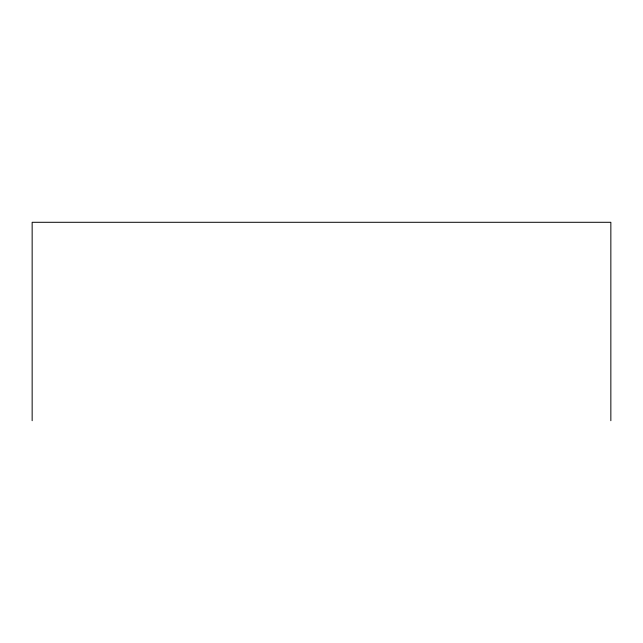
<?xml version="1.0" encoding="UTF-8"?>
<svg xmlns="http://www.w3.org/2000/svg" width="643" height="643" viewBox="0 0 643 643"><rect width="100%" height="100%" fill="white"/><g stroke="black" fill="none" stroke-linecap="round" stroke-linejoin="round"><path stroke-width="0.96" d="M610.85 420.707L610.85 222.293L32.15 222.293L32.15 420.707"/></g></svg>
